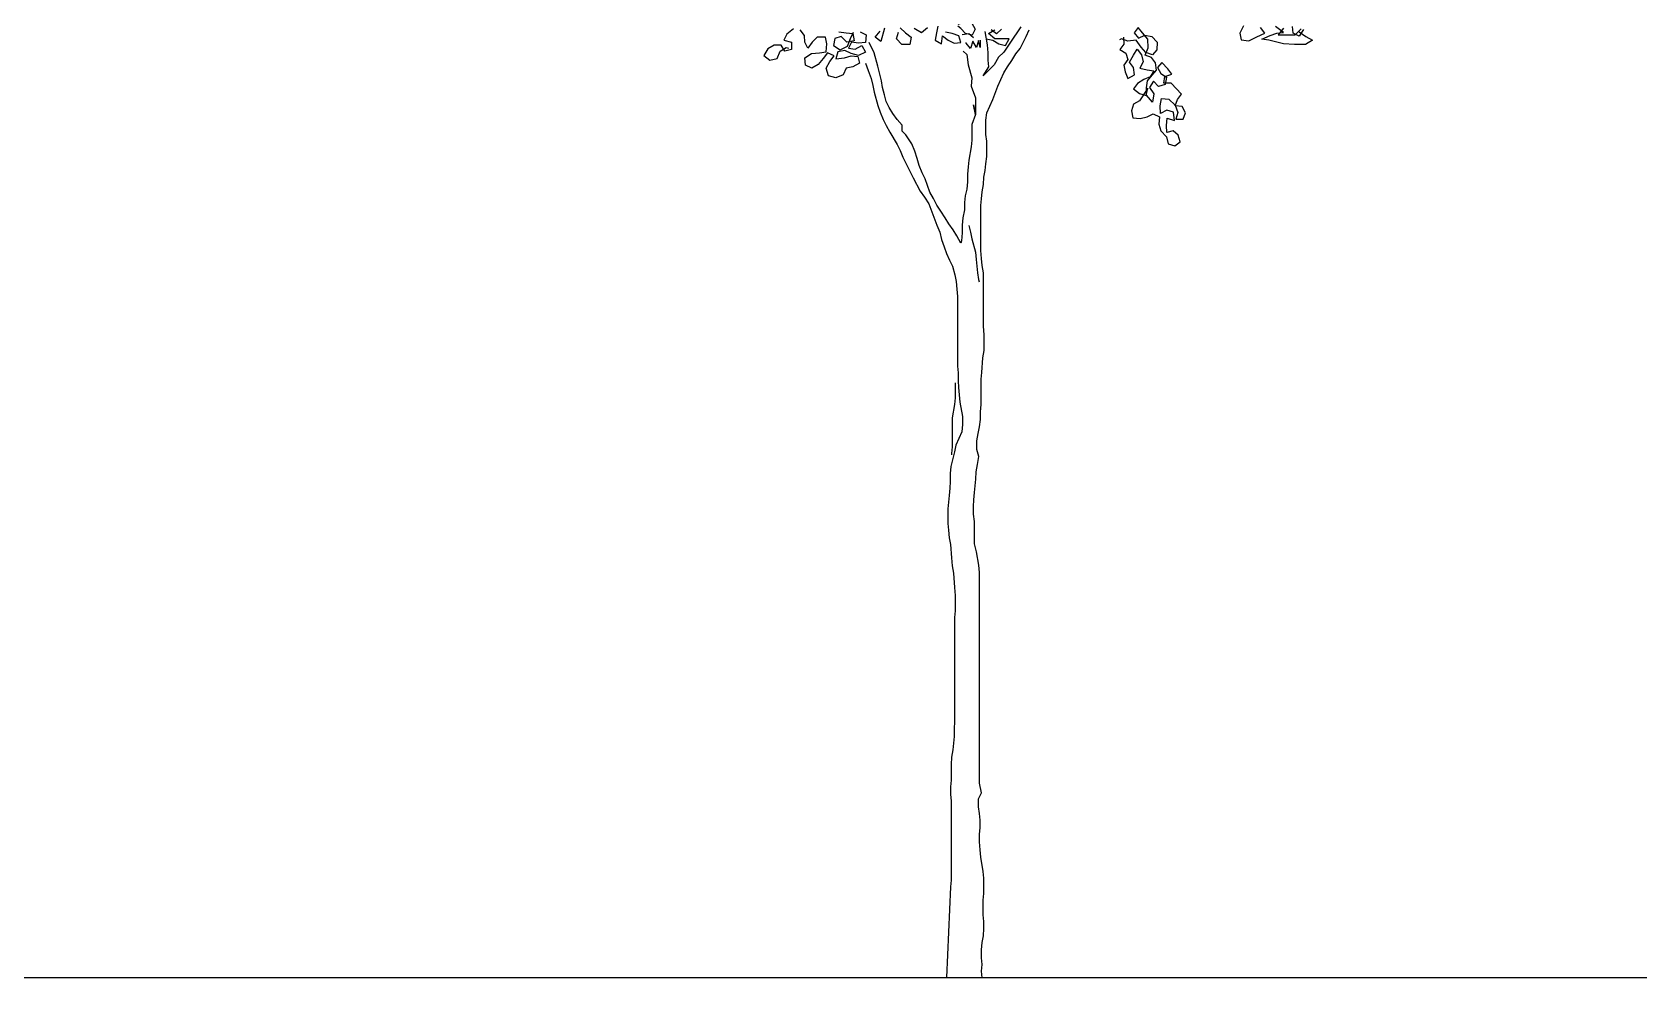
# Model space of a CAD drawing. Header units: millimetres. Extents: x 454 to 24074, y 929 to 15016.
# Drawn here: x 21500 to 23739, y 11147 to 12458 of the extents above; entities that cross this region are included whole.
import ezdxf

# ---------------------------------------------------------------- set-up
doc = ezdxf.new("R2010")
doc.units = ezdxf.units.MM
doc.layers.add('cadblocksdwg.com', color=255, linetype='Continuous')

# ---------------------------------------------------------------- blocks, each defined once
blk = doc.blocks.new('Trees side 019_cad-block.com')
at = {"color": 0}
for points in [[(202.2, 2583.3), (172.6, 2538.7), (172.6, 2538.7), (156.2, 2514), (141.4, 2500.8), (129.8, 2479.4), (100.2, 2449.7), (115, 2474.4), (113.4, 2492.6), (113.3, 2512.3), (111.7, 2533.7), (105, 2570)], [(97.3, -0.7), (95.6, 17.4), (97.3, 35.5), (95.6, 53.7), (95.6, 75.1), (97.2, 94.8), (100.5, 113), (102.1, 132.7), (102.1, 152.5), (100.4, 170.6), (100.4, 210.2), (102, 228.3), (102, 269.5), (100.3, 287.6), (93.7, 327.1), (92, 346.9), (90.4, 368.3), (90.3, 388.1), (92, 407.9), (92, 427.6), (90.3, 445.8), (87, 463.9), (87, 485.3), (95.2, 501.8), (90.2, 528.1), (89.9, 1100.4), (88.3, 1120.2), (81.6, 1156.4), (76.7, 1177.8), (76.6, 1238.8), (73.3, 1258.6), (73.3, 1280), (74.9, 1298.1), (76.5, 1317.9), (79.8, 1354.1), (81.4, 1373.9), (84.7, 1393.7), (88, 1415.1), (83, 1434.8), (83, 1457.9), (86.3, 1477.7), (89.6, 1495.8), (92.8, 1515.6), (92.8, 1537), (94.4, 1556.8), (94.4, 1626), (96, 1644.1), (99.3, 1683.6), (102.5, 1703.4), (102.5, 1746.2), (100.8, 1769.3), (100.7, 1914.3), (97.4, 1934), (95.7, 1953.8), (94.1, 1975.2), (93.9, 2097.1), (95.6, 2115.3), (97.2, 2135), (100.5, 2154.8), (102.1, 2174.6), (105.4, 2192.7), (107, 2210.8), (110.3, 2230.6), (110.3, 2271.8), (107, 2289.9), (106.9, 2329.5), (110.2, 2349.2), (126.6, 2385.5), (139.8, 2421.7), (156.2, 2458), (166.1, 2474.5), (177.6, 2491), (189.1, 2509.1), (200.6, 2523.9), (217.1, 2556.9), (225.3, 2575)], [(807.4, 2585.7), (797.5, 2565.9), (800.8, 2547.8), (822.3, 2544.5), (843.7, 2556.1), (865.1, 2566), (853.5, 2580.8)], [(916.1, 2579.2), (901.3, 2561.1), (947.4, 2561.1), (963.9, 2577.6)], [(970.5, 2576), (959, 2557.8), (942.5, 2566.1), (940.8, 2584.2)], [(959, 2569.4), (977.1, 2556.2), (995.2, 2546.3), (975.5, 2534.8), (945.8, 2534.8), (916.2, 2536.4), (876.6, 2546.2), (856.8, 2549.5), (879.9, 2559.4), (898, 2566), (916.1, 2567.7), (894.7, 2584.1)], [(-51.5, 2579.7), (-67.9, 2566.5), (-87.7, 2578)], [(-125.6, 2579.7), (-110.8, 2566.5), (-95.9, 2555), (-99.2, 2535.2), (-120.6, 2535.2), (-135.5, 2550), (-130.5, 2568.1)], [(-168.4, 2579.6), (-178.3, 2543.4), (-193.1, 2554.9), (-180, 2571.4)], [(-292, 2569.6), (-272.2, 2566.3), (-254.1, 2564.7), (-250.8, 2544.9), (-270.6, 2541.6), (-285.4, 2556.4), (-303.5, 2551.5), (-306.8, 2531.7), (-288.7, 2520.2), (-268.9, 2530.1), (-260.7, 2551.5), (-252.5, 2568)], [(-234.3, 2569.7), (-217.9, 2561.5), (-219.5, 2540), (-239.2, 2538.4), (-257.4, 2541.6), (-265.6, 2525.2), (-247.5, 2521.9), (-229.4, 2531.8), (-219.5, 2513.7), (-239.2, 2505.4), (-259, 2510.3), (-275.5, 2518.6), (-295.2, 2515.3), (-300.2, 2495.5), (-277.1, 2498.8), (-259, 2503.8), (-240.9, 2502.1), (-235.9, 2484), (-254, 2474.1), (-272.1, 2470.8), (-280.4, 2452.7), (-300.1, 2444.4), (-319.9, 2449.3), (-326.5, 2470.7), (-316.6, 2488.9), (-305.1, 2503.7), (-323.2, 2511.9), (-334.8, 2497.1), (-347.9, 2480.6), (-366, 2470.7), (-382.5, 2478.9), (-384.2, 2498.7), (-366.1, 2510.2), (-344.7, 2511.9), (-326.5, 2515.2), (-324.9, 2536.6), (-328.2, 2554.8), (-351.3, 2554.7), (-364.5, 2541.5), (-376, 2525.1), (-384.2, 2541.5), (-385.9, 2559.7), (-397.4, 2574.5)], [(-415.6, 2577.7), (-433.7, 2562.9), (-441.9, 2546.4), (-420.5, 2541.5), (-420.5, 2521.7), (-438.6, 2516.8), (-448.5, 2533.2), (-468.2, 2533.2), (-484.7, 2523.3), (-496.2, 2505.2), (-479.7, 2492), (-460, 2497), (-451.8, 2516.8), (-435.3, 2526.7), (-428.7, 2525)], [(108.4, 2550.2), (126.5, 2546.9), (143, 2537.1), (161.1, 2532.1), (171, 2550.3), (131.4, 2550.2), (114.9, 2565.1), (131.4, 2575)], [(149.5, 2576.6), (136.4, 2563.4), (121.5, 2574.9)], [(-23.5, 2584.7), (-26.7, 2566.6), (-30, 2546.8), (-13.5, 2536.9), (-10.3, 2558.3), (4.6, 2546.8), (21.1, 2538.6), (39.2, 2540.3), (34.2, 2558.4), (16.1, 2565), (-2, 2568.2)], [(32.5, 2589.7), (50.7, 2596.3), (68.8, 2593), (78.7, 2576.6), (70.5, 2560.1), (52.3, 2565), (39.1, 2578.2), (30.9, 2584.7)], [(42.5, 2561.7), (60.6, 2565), (73.8, 2553.5)], [(91.9, 2546.9), (91.9, 2527.1), (86.9, 2545.3), (82, 2527.1), (72.1, 2543.6), (65.6, 2523.8), (54, 2538.6), (54, 2540.3)], [(481, 2554.8), (482.6, 2536.1), (471.6, 2521.4), (487.6, 2511.5), (492.8, 2493.8), (481.8, 2479), (485.8, 2460.2), (493.3, 2442.5), (511.2, 2452.4), (508.4, 2472.3), (497.2, 2486.7), (508.4, 2506.1), (518.3, 2522), (530.6, 2506.5), (534.6, 2487.7), (525.8, 2470.5), (545.5, 2466.3), (564, 2463.3), (554.1, 2447.3), (536.4, 2439.8), (519.7, 2428.7), (508.6, 2414), (524.5, 2401.8), (543, 2396.4), (547.2, 2416.1), (525, 2381.9), (508.4, 2373.2), (503.1, 2354.7), (507.1, 2335.9), (526.8, 2334.1), (545.6, 2338.1), (562.2, 2346.8), (579.4, 2338), (577.5, 2318.3), (582.7, 2300.6), (598.5, 2283.7), (602.5, 2265), (620.9, 2259.6), (635.3, 2270.8), (630.1, 2288.5), (616.5, 2300.6), (598.9, 2295.4), (598.4, 2315.2), (600.3, 2335), (619.9, 2328.5), (617.1, 2350.7), (598.7, 2356), (582.1, 2347.3), (580.5, 2368.3), (584.7, 2388), (604.4, 2386.1), (621.3, 2370.4), (628.8, 2350.3), (623.5, 2331.8), (643.3, 2332.3), (649.7, 2349.5), (641, 2366.2), (621.3, 2368), (627.7, 2385.3), (638.7, 2400.1), (610.6, 2430.2), (590.8, 2429.7), (593.8, 2448.3), (612.7, 2454.6), (601.5, 2469), (585.8, 2485.9), (573.6, 2472.3), (582.4, 2455.7), (598.4, 2445.8), (594.2, 2426.1), (576.5, 2420.9), (563, 2435.4), (551.9, 2418.3), (564.1, 2400.4), (559.8, 2378.4), (544.2, 2397.6), (543.7, 2417.4), (546.7, 2435.9), (558.9, 2451.8), (571.1, 2465.4), (568.3, 2485.3), (557.1, 2499.7), (539.9, 2506.1), (548.7, 2525.6), (547.2, 2549), (532.7, 2567), (521.5, 2581.4), (510.5, 2566.6), (521.7, 2552.2), (539.4, 2559.8), (558, 2556.8), (572.6, 2541.1), (571.8, 2520.2), (559.7, 2506.6), (542.4, 2513), (529, 2527.5), (515.7, 2546.6), (493.4, 2543.9), (476.2, 2550.3), (470.2, 2547.1)], [(39.7, 1995), (28.1, 2014.7), (18.2, 2031.2), (6.7, 2047.6), (-3.2, 2064.1), (-14.8, 2082.2), (-26.3, 2098.7), (-34.6, 2116.8), (-44.5, 2133.3), (-57.7, 2169.5), (-65.9, 2186), (-74.2, 2205.7), (-79.2, 2225.5), (-85.8, 2245.3), (-94, 2265), (-110.5, 2289.7), (-120.4, 2299.6), (-120.4, 2316.1), (-133.6, 2330.9), (-145.2, 2347.3), (-155.1, 2363.8), (-163.3, 2380.3), (-168.3, 2398.4), (-173.2, 2418.2), (-176.5, 2436.3), (-186.5, 2475.8), (-196.4, 2512), (-209.6, 2540)], [(45.8, 2517.2), (55.7, 2507.3), (59, 2479.3), (68.9, 2444.7), (67.3, 2421.7), (78.9, 2390.4), (78.9, 2344.3), (73.9, 2370.6), (78.9, 2344.3), (69, 2317.9), (69.1, 2275.1), (67.4, 2256.9), (60.9, 2220.7), (59.3, 2202.6), (57.6, 2182.8), (57.6, 2161.4), (56, 2141.6), (51.1, 2123.5), (49.5, 2105.3), (49.5, 2085.6), (44.6, 2064.2), (42.9, 2044.4), (42.9, 2023), (41.3, 2001.5), (39.7, 1995)], [(-219.4, 2484), (-212.8, 2464.3), (-204.6, 2442.8), (-199.6, 2423.1), (-196.3, 2405), (-186.4, 2368.7), (-179.8, 2350.6), (-171.5, 2330.8), (-163.3, 2314.4), (-153.4, 2296.3), (-133.6, 2263.3), (-125.3, 2246.9), (-118.7, 2228.8), (-90.6, 2172.8), (-70.8, 2136.5), (-59.3, 2120.1), (-47.7, 2102), (-34.5, 2065.7), (-26.3, 2044.3), (-18, 2024.6), (-13.1, 2004.8), (-6.4, 1985), (0.2, 1966.9), (8.4, 1948.8), (16.7, 1932.3), (23.3, 1909.3), (26.6, 1891.1), (28.3, 1869.7), (29.9, 1850), (30.1, 1660.5), (31.8, 1642.4), (31.8, 1621), (33.4, 1602.8), (36.8, 1563.3), (43.4, 1523.8), (43.4, 1502.4), (41.8, 1482.6), (25.3, 1446.3), (22.1, 1428.2), (12.2, 1388.7), (10.6, 1368.9), (10.6, 1347.5), (9, 1329.3), (7.4, 1309.6), (4.1, 1273.3), (4.1, 1233.8), (5.8, 1215.7), (7.5, 1194.2), (10.8, 1176.1), (14.1, 1139.9), (15.8, 1118.5), (19.1, 1098.7), (22.4, 1059.2), (24.1, 1037.7), (24.1, 996.6), (22.5, 978.4), (22.5, 694.5), (20.9, 676.3), (20.9, 654.9), (17.6, 618.7), (14.4, 598.9), (12.7, 579.1), (12.8, 536.3), (11.2, 518.2), (11.2, 498.4), (12.8, 478.6), (13, 264.5), (11.4, 246.3), (0, 0)], [(61, 2042.7), (66, 2024.6), (69.3, 2006.5), (79.2, 1970.3), (80.9, 1950.5), (84.2, 1914.3), (87.5, 1896.1), (89.2, 1889.6)], [(23.5, 1616), (23.6, 1574.8), (22, 1556.7), (15.4, 1520.5), (15.5, 1441.4), (13.8, 1423.2), (13.8, 1420)]]:
    blk.add_lwpolyline(points, dxfattribs=at)

msp = doc.modelspace()

# ---------------------------------------------------------------- linework, layer by layer
msp.add_lwpolyline([(671.1, 11147.1), (23739, 11147.1)])

# ---------------------------------------------------------------- block references
at = {"layer": 'cadblocksdwg.com', "xscale": 0.5103099452236204, "yscale": 0.5103099452236204, "zscale": 0.5103099452236204}
msp.add_blockref('Trees side 019_cad-block.com', (22767.9, 11147.1), dxfattribs=at)

doc.saveas('drawing.dxf')
